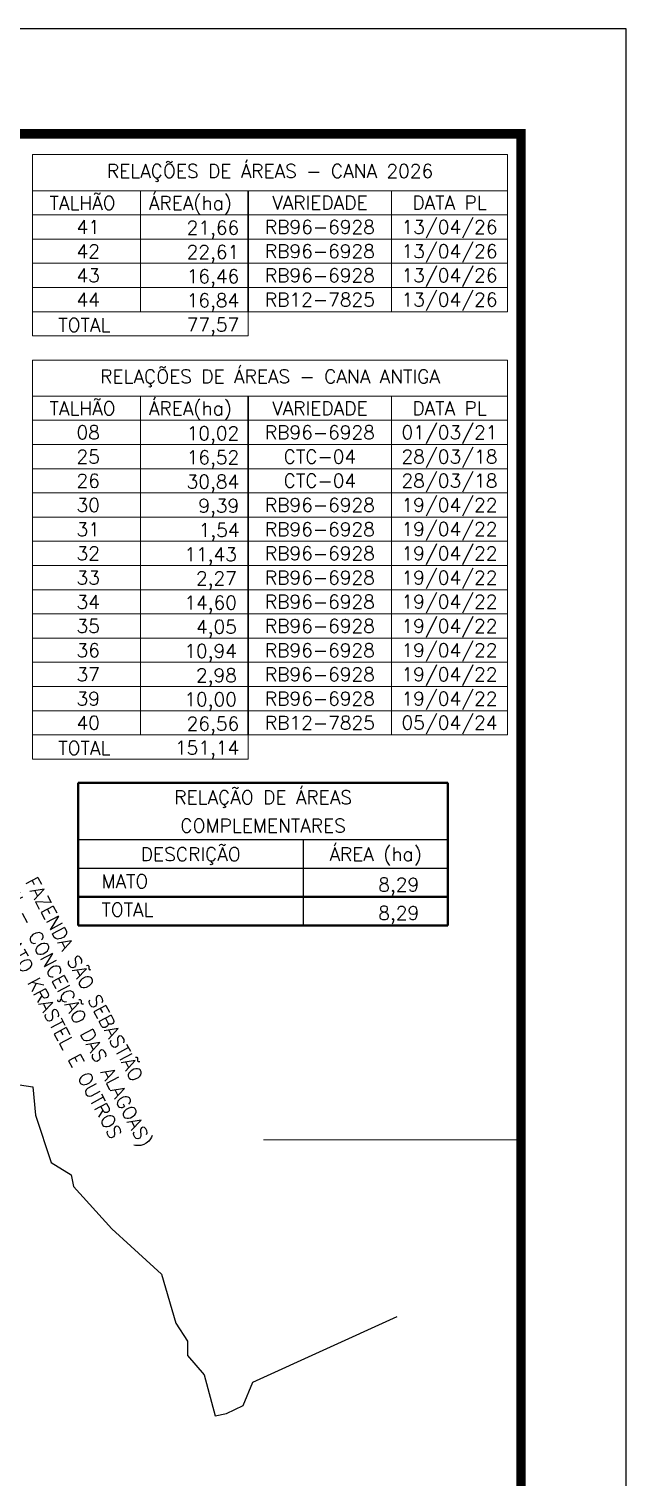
# Model space of a CAD drawing. Extents: x 732368 to 738308, y 7797517 to 7801717.
# Drawn here: x 737171 to 738308, y 7798957 to 7801717 of the extents above; entities that cross this region are included whole.
import ezdxf
from ezdxf.enums import TextEntityAlignment as Align

# ---------------------------------------------------------------- set-up
doc = ezdxf.new("R2010")
doc.units = 0
doc.header["$MEASUREMENT"] = 0
doc.linetypes.add('CONTINUO', pattern=[0])
doc.linetypes.add('LIN0', pattern=[0])
doc.layers.add('MALHA', color=253, linetype='Continuous', lineweight=13)
for name, color, linetype in [('MARGEM', 7, 'CONTINUO'), ('QUADRO_DE_AREAS_CANA_2026', 7, 'Continuous'), ('QUADRO_DE_AREAS_CANA_ANTIGA', 7, 'Continuous'), ('QUADRO_DE_AREAS_COMPLEMENTARES', 7, 'Continuous'), ('TEXTO', 7, 'Continuous')]:
    doc.layers.add(name, color=color, linetype=linetype)
doc.styles.add('ROMANS', font='romans', dxfattribs={"height": 0.2})
doc.styles.add('SIMPLEX', font='simplex', dxfattribs={"height": 0.2})

msp = doc.modelspace()

# ---------------------------------------------------------------- linework, layer by layer
at = {"layer": 'MALHA'}
msp.add_lwpolyline([(737617.5, 7799600), (738108.3, 7799600)], dxfattribs=at)
at = {"layer": 'MARGEM', "color": 174, "linetype": 'LIN0', "flags": 128}
msp.add_lwpolyline([(738308.3, 7801717.4), (732368.3, 7801717.4), (732368.3, 7797517.4), (738308.3, 7797517.4)], close=True, dxfattribs=at)
at = {"layer": 'MARGEM', "color": 174, "linetype": 'LIN0', "const_width": 18.2, "flags": 128}
msp.add_lwpolyline([(738108.3, 7801517.4), (732568.3, 7801517.4), (732568.3, 7797717.4), (738108.3, 7797717.4)], close=True, dxfattribs=at)
at = {"layer": 'QUADRO_DE_AREAS_CANA_2026', "color": 7, "linetype": 'ByBlock', "lineweight": 0}
for p, q in [((738082.6, 7801409.1), (737177.6, 7801409.1)), ((737383.2, 7801409.1), (737383.2, 7801178.4)), ((737861.5, 7801409.1), (737861.5, 7801178.4)), ((738082.6, 7801363), (737177.6, 7801363)), ((738082.6, 7801316.8), (737177.6, 7801316.8)), ((738082.6, 7801270.7), (737177.6, 7801270.7)), ((738082.6, 7801224.6), (737177.6, 7801224.6)), ((737588.7, 7801178.4), (737177.6, 7801178.4))]:
    msp.add_line(p, q, dxfattribs=at)
at = {"layer": 'QUADRO_DE_AREAS_CANA_2026', "color": 7, "linetype": 'ByBlock', "lineweight": 30}
msp.add_line((737588.7, 7801409.1), (737588.7, 7801178.4), dxfattribs=at)
at = {"layer": 'QUADRO_DE_AREAS_CANA_2026', "color": 174, "linetype": 'ByBlock', "lineweight": 0}
for points in [[(737177.6, 7801132.3), (737177.6, 7801477.9), (738082.6, 7801477.9), (738082.6, 7801178.4)], [(737177.6, 7801132.3), (737588.7, 7801132.3), (737588.7, 7801178.4), (738082.6, 7801178.4)]]:
    msp.add_lwpolyline(points, dxfattribs=at)
at = {"layer": 'QUADRO_DE_AREAS_CANA_ANTIGA', "color": 7, "linetype": 'ByBlock', "lineweight": 0}
for p, q in [((738082.6, 7801017.5), (737177.6, 7801017.5)), ((737383.2, 7801017.5), (737383.2, 7800371.7)), ((737861.5, 7801017.5), (737861.5, 7800371.7)), ((738082.6, 7800971.4), (737177.6, 7800971.4)), ((738082.6, 7800925.3), (737177.6, 7800925.3)), ((738082.6, 7800879.1), (737177.6, 7800879.1)), ((738082.6, 7800833), (737177.6, 7800833)), ((738082.6, 7800786.9), (737177.6, 7800786.9)), ((738082.6, 7800740.7), (737177.6, 7800740.7)), ((738082.6, 7800694.6), (737177.6, 7800694.6)), ((738082.6, 7800648.5), (737177.6, 7800648.5)), ((738082.6, 7800602.3), (737177.6, 7800602.3)), ((738082.6, 7800556.2), (737177.6, 7800556.2)), ((738082.6, 7800510.1), (737177.6, 7800510.1)), ((738082.6, 7800463.9), (737177.6, 7800463.9)), ((738082.6, 7800417.8), (737177.6, 7800417.8)), ((737588.7, 7800371.7), (737177.6, 7800371.7))]:
    msp.add_line(p, q, dxfattribs=at)
at = {"layer": 'QUADRO_DE_AREAS_CANA_ANTIGA', "color": 7, "linetype": 'ByBlock', "lineweight": 30}
msp.add_line((737588.7, 7801017.5), (737588.7, 7800371.7), dxfattribs=at)
at = {"layer": 'QUADRO_DE_AREAS_CANA_ANTIGA', "color": 174, "linetype": 'ByBlock', "lineweight": 0}
for points in [[(737177.6, 7800325.5), (737177.6, 7801086.3), (738082.6, 7801086.3), (738082.6, 7800371.7)], [(737177.6, 7800325.5), (737588.7, 7800325.5), (737588.7, 7800371.7), (738082.6, 7800371.7)]]:
    msp.add_lwpolyline(points, dxfattribs=at)
at = {"layer": 'QUADRO_DE_AREAS_COMPLEMENTARES', "color": 174, "linetype": 'ByBlock', "lineweight": 40}
for p, q in [((737264.6, 7800117.1), (737264.6, 7800280)), ((737264.6, 7800280), (737969.1, 7800280)), ((737969.1, 7800117.1), (737969.1, 7800280)), ((737264.6, 7800117.1), (737264.6, 7800008.6)), ((737969.1, 7800117.1), (737969.1, 7800008.6)), ((737969.1, 7800062.9), (737264.6, 7800062.9)), ((737969.1, 7800008.6), (737264.6, 7800008.6))]:
    msp.add_line(p, q, dxfattribs=at)
at = {"layer": 'QUADRO_DE_AREAS_COMPLEMENTARES', "linetype": 'Continuous'}
for p, q in [((737969.1, 7800171.4), (737264.6, 7800171.4)), ((737693.4, 7800171.4), (737693.4, 7800008.6)), ((737969.1, 7800117.1), (737264.6, 7800117.1))]:
    msp.add_line(p, q, dxfattribs=at)
at = {"layer": 'TEXTO'}
msp.add_lwpolyline([(737008.7, 7799630.6), (737112.4, 7799717.1), (737127.5, 7799727.2), (737140, 7799706.3), (737178.1, 7799701.1), (737183.2, 7799646.6), (737213.1, 7799556.5), (737251, 7799533.3), (737255.6, 7799510.5), (737329, 7799429.8), (737365.1, 7799397.3), (737423.1, 7799343.7), (737450.7, 7799250.3), (737472.9, 7799216.2), (737472.6, 7799188.9), (737504.5, 7799152.1), (737525.4, 7799073.8), (737547.4, 7799078.2), (737579.1, 7799093.1), (737597.3, 7799137.8), (737872.2, 7799262.7)], dxfattribs=at)

# ---------------------------------------------------------------- texts
at = {"layer": 'QUADRO_DE_AREAS_CANA_2026', "linetype": 'Continuous', "style": 'ROMANS'}
for s, p in [('TALHÃO', (737209.9, 7801372.6)), ('ÁREA(ha)', (737399.3, 7801372.6)), ('41', (737261.5, 7801326.8)), ('42', (737261.5, 7801280.7)), ('43', (737261.5, 7801234.6)), ('44', (737261.5, 7801188.4)), ('TOTAL', (737226.7, 7801140.3))]:
    msp.add_text(s, height=26, dxfattribs=at).set_placement(p)
for s, p in [('VARIEDADE', (737725.1, 7801386)), ('DATA PL', (737972, 7801386.1)), ('13/04/26', (737972, 7801340)), ('RB96-6928', (737725.1, 7801339.9)), ('RB96-6928', (737725.1, 7801293.8)), ('13/04/26', (737972, 7801293.8)), ('RB96-6928', (737725.1, 7801247.6)), ('13/04/26', (737972, 7801247.7)), ('13/04/26', (737972, 7801201.6)), ('RB12-7825', (737725.1, 7801201.5))]:
    msp.add_text(s, height=26, dxfattribs=at).set_placement(p, align=Align.MIDDLE_CENTER)
for s, p in [('21,66', (737571.5, 7801325.4)), ('22,61', (737571.5, 7801279.2)), ('16,46', (737571.5, 7801233.1)), ('16,84', (737571.5, 7801187)), ('77,57', (737571.5, 7801140.8))]:
    msp.add_text(s, height=26, dxfattribs=at).set_placement(p, align=Align.RIGHT)
at = {"layer": 'QUADRO_DE_AREAS_CANA_2026', "color": 7, "linetype": 'Continuous', "insert": (737630.1, 7801442.7), "char_height": 26, "width": 794.338, "attachment_point": 5, "line_spacing_factor": 0.9, "style": 'ROMANS'}
msp.add_mtext('RELAÇÕES DE ÁREAS - CANA 2026', dxfattribs=at)
at = {"layer": 'QUADRO_DE_AREAS_CANA_ANTIGA', "linetype": 'Continuous', "style": 'ROMANS'}
for s, p in [('TALHÃO', (737209.9, 7800981)), ('ÁREA(ha)', (737399.3, 7800981)), ('08', (737261.5, 7800935.2)), ('25', (737261.5, 7800889.1)), ('26', (737261.5, 7800843)), ('30', (737261.5, 7800796.8)), ('31', (737261.5, 7800750.7)), ('32', (737261.5, 7800704.6)), ('33', (737261.5, 7800658.4)), ('34', (737261.5, 7800612.3)), ('35', (737261.5, 7800566.2)), ('36', (737261.5, 7800520)), ('37', (737261.5, 7800473.9)), ('39', (737261.5, 7800427.8)), ('40', (737261.5, 7800381.7)), ('TOTAL', (737226.7, 7800333.5))]:
    msp.add_text(s, height=26, dxfattribs=at).set_placement(p)
for s, p in [('VARIEDADE', (737725.1, 7800994.4)), ('DATA PL', (737972, 7800994.5)), ('RB96-6928', (737725.1, 7800948.3)), ('01/03/21', (737972, 7800948.4)), ('CTC-04', (737725.1, 7800902.2)), ('28/03/18', (737972, 7800902.3)), ('CTC-04', (737725.1, 7800856.1)), ('28/03/18', (737972, 7800856.1)), ('RB96-6928', (737725.1, 7800809.9)), ('19/04/22', (737972, 7800810)), ('19/04/22', (737972, 7800763.9)), ('RB96-6928', (737725.1, 7800763.8)), ('RB96-6928', (737725.1, 7800717.7)), ('19/04/22', (737972, 7800717.7)), ('RB96-6928', (737725.1, 7800671.5)), ('19/04/22', (737972, 7800671.6)), ('19/04/22', (737972, 7800625.5)), ('RB96-6928', (737725.1, 7800625.4)), ('RB96-6928', (737725.1, 7800579.3)), ('19/04/22', (737972, 7800579.3)), ('RB96-6928', (737725.1, 7800533.1)), ('19/04/22', (737972, 7800533.2)), ('19/04/22', (737972, 7800487.1)), ('RB96-6928', (737725.1, 7800487)), ('RB96-6928', (737725.1, 7800440.9)), ('19/04/22', (737972, 7800440.9)), ('RB12-7825', (737725.1, 7800394.7)), ('05/04/24', (737972, 7800394.8))]:
    msp.add_text(s, height=26, dxfattribs=at).set_placement(p, align=Align.MIDDLE_CENTER)
for s, p in [('10,02', (737571.5, 7800933.8)), ('16,52', (737571.5, 7800887.7)), ('30,84', (737571.5, 7800841.5)), ('9,39', (737571.5, 7800795.4)), ('1,54', (737572.1, 7800749.3)), ('11,43', (737567, 7800703.1)), ('2,27', (737567, 7800657)), ('14,60', (737567, 7800610.9)), ('4,05', (737567, 7800564.7)), ('10,94', (737567, 7800518.6)), ('2,98', (737567, 7800472.5)), ('10,00', (737567, 7800426.3)), ('26,56', (737571.5, 7800380.2)), ('151,14', (737571.5, 7800334.1))]:
    msp.add_text(s, height=26, dxfattribs=at).set_placement(p, align=Align.RIGHT)
at = {"layer": 'QUADRO_DE_AREAS_CANA_ANTIGA', "color": 7, "linetype": 'Continuous', "insert": (737630.1, 7801051.2), "char_height": 26, "width": 794.338, "attachment_point": 5, "line_spacing_factor": 0.9, "style": 'ROMANS'}
msp.add_mtext('RELAÇÕES DE ÁREAS - CANA ANTIGA', dxfattribs=at)
at = {"layer": 'QUADRO_DE_AREAS_COMPLEMENTARES', "linetype": 'Continuous', "style": 'SIMPLEX'}
for s, p in [('RELAÇÃO DE ÁREAS', (737616.9, 7800252.8)), ('COMPLEMENTARES', (737616.9, 7800198.6)), ('DESCRIÇÃO', (737479, 7800144.3)), ('ÁREA (ha)', (737831.3, 7800144.3))]:
    msp.add_text(s, height=26, dxfattribs=at).set_placement(p, align=Align.MIDDLE_CENTER)
for s, p in [('MATO', (737309, 7800092.7)), ('TOTAL', (737309, 7800038.4))]:
    msp.add_text(s, height=26, dxfattribs=at).set_placement(p, align=Align.MIDDLE_LEFT)
for p in [(737914.3, 7800073.4), (737914.3, 7800019.1)]:
    msp.add_text('8,29', height=26, dxfattribs=at).set_placement(p, align=Align.RIGHT)
at = {"layer": 'TEXTO', "insert": (737244.8, 7799992.8), "char_height": 26, "width": 1221.863, "attachment_point": 2, "rotation": 298, "style": 'SIMPLEX'}
msp.add_mtext('{\\Fsimplex;\\W5.11842;  }FAZENDA SÃO SEBASTIÃO\\PMATR: 19.913 (ORI - CONCEIÇÃO DAS ALAGOAS)\\P{\\Fsimplex;\\W3.34211; }BEATRIZ GAMBARATO KRASTEL E OUTROS', dxfattribs=at)

doc.saveas('drawing.dxf')
